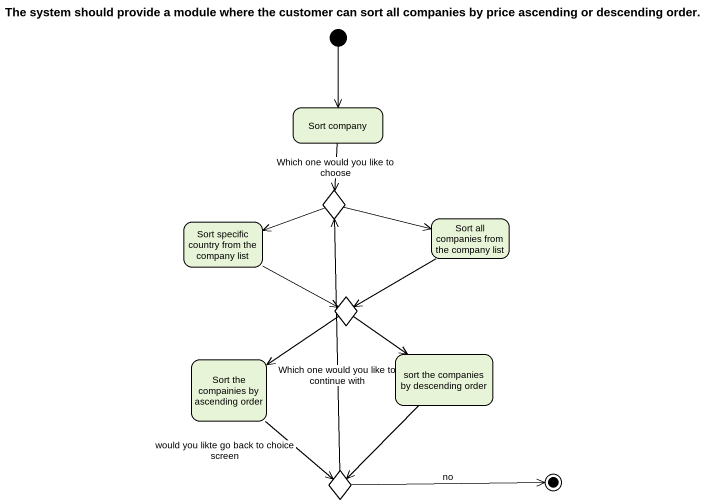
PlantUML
@startuml
title The system should provide a module where the customer can sort all companies by price ascending or descending order.
hide empty description
state "Sort company" as Sort_company
state choice1 <<choice>>
state "Sort specific country from the company list" as Sort_specific_country_from
state "Sort all companies from the company list" as Sort_all_companies_from_the
state choice2 <<choice>>
state "Sort the compainies by ascending order" as Sort_the_compainies_by
state "sort the companies by descending order" as sort_the_companies_by
state choice3 <<choice>>
[*] --> Sort_company
Sort_company --> choice1 : Which one would you like to choose
choice1 -left-> Sort_specific_country_from
choice1 -right-> Sort_all_companies_from_the
Sort_specific_country_from -right-> choice2
Sort_all_companies_from_the -left-> choice2
choice2 --> Sort_the_compainies_by
choice2 --> sort_the_companies_by
Sort_the_compainies_by --> choice3 : would you likte go back to choice screen
sort_the_companies_by --> choice3
choice3 -up-> choice1 : Which one would you like to continue with
choice3 -right-> [*] : no
@enduml
